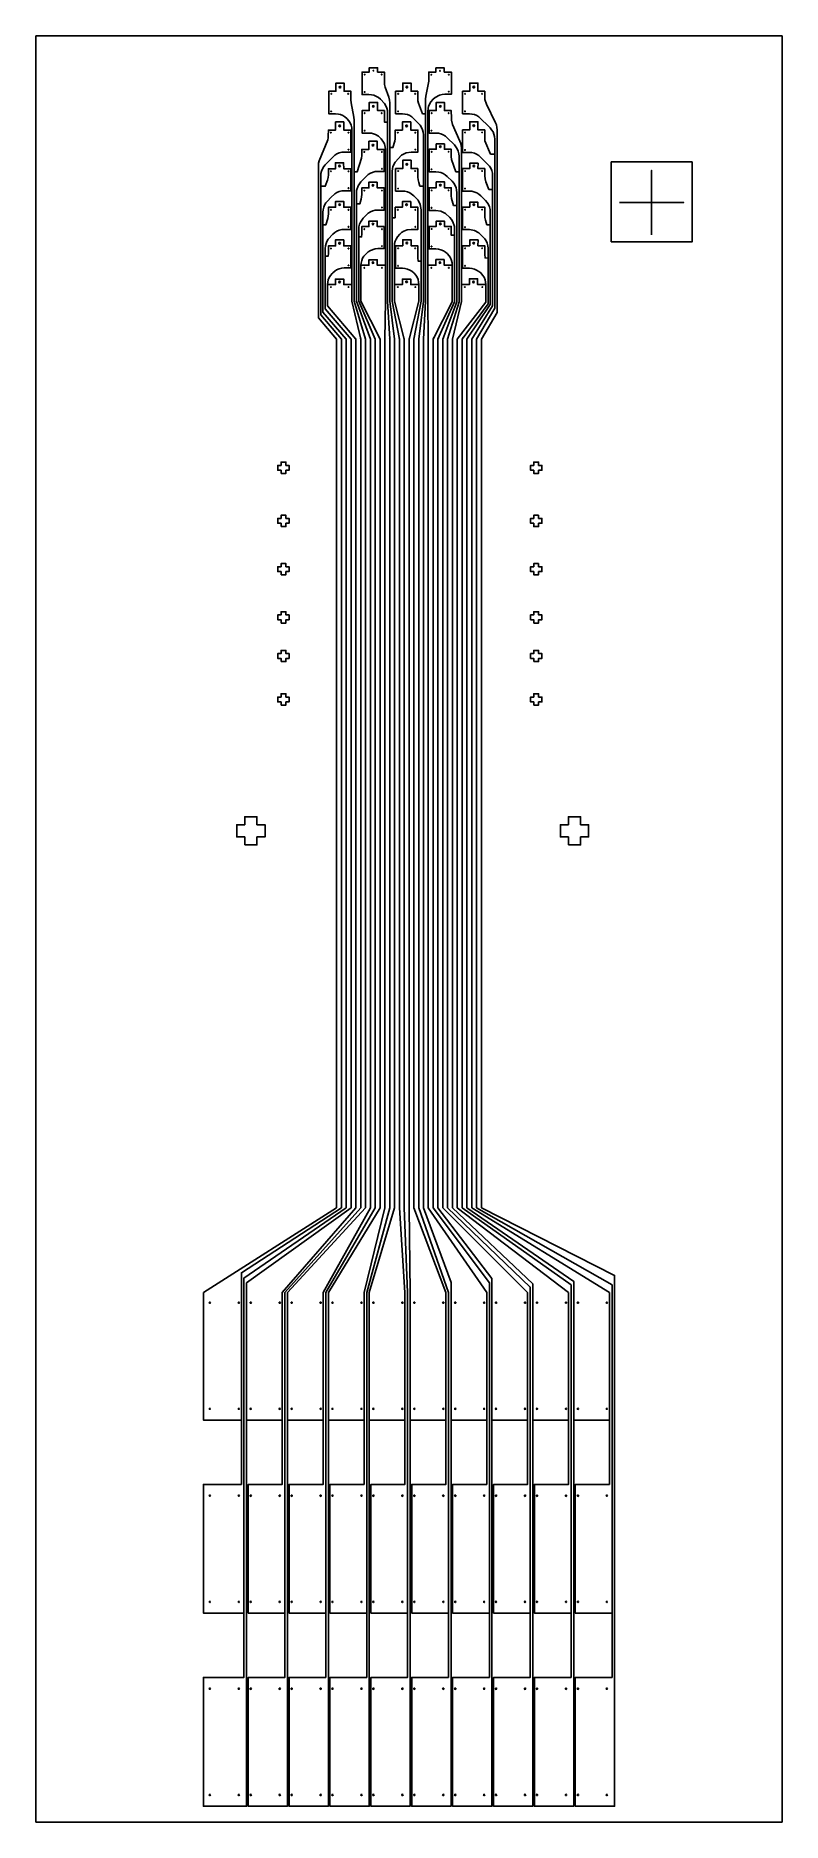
# Model space of a CAD drawing. Header units: inches. Extents: x 12.5 to 35.6, y 12.5 to 68.
import ezdxf

# ---------------------------------------------------------------- set-up
doc = ezdxf.new("R2010")
doc.units = ezdxf.units.IN
doc.header["$MEASUREMENT"] = 0
doc.layers.add('Foil', color=5, linetype='Continuous')

msp = doc.modelspace()

# ---------------------------------------------------------------- linework, layer by layer
at = {"layer": 'Foil'}
for p, q in [((12.466, 12.52), (12.466, 68.046)), ((35.649, 68.046), (12.466, 68.046)), ((35.649, 12.52), (35.649, 68.046)), ((12.466, 12.52), (24.058, 12.52)), ((24.058, 12.52), (35.649, 12.52))]:
    msp.add_line(p, q, dxfattribs=at)
for points in [[(23.394, 65.352), (23.394, 65.64), (23.388, 65.718), (23.37, 65.796), (23.34, 65.867), (23.298, 65.935), (23.169, 66.073), (23.11, 66.123), (22.97, 66.194), (22.893, 66.213), (22.815, 66.219), (22.602, 66.219), (22.602, 66.919), (22.825, 66.919), (22.825, 67.049), (23.082, 67.049), (23.082, 66.919), (23.292, 66.919), (23.299, 66.527), (23.322, 66.443), (23.435, 66.132), (23.457, 66.048), (23.464, 65.962), (23.464, 64.57), (23.464, 64.566)], [(24.573, 65.611), (24.573, 65.62), (24.573, 66.073), (24.581, 66.165), (24.67, 66.637), (24.67, 66.914), (24.893, 66.914), (24.893, 67.044), (25.15, 67.044), (25.15, 66.914), (25.375, 66.914), (25.375, 66.229), (25.167, 66.229), (25.088, 66.223), (25.009, 66.204), (24.867, 66.13), (24.808, 66.077), (24.736, 65.994), (24.667, 65.857), (24.644, 65.705), (24.644, 60.914), (24.644, 60.905)], [(22.285, 60.306), (22.285, 65.11), (22.279, 65.187), (22.261, 65.264), (22.23, 65.337), (22.193, 65.399), (22.129, 65.473), (22.069, 65.524), (22.002, 65.565), (21.929, 65.595), (21.864, 65.611), (21.775, 65.619), (21.563, 65.619), (21.563, 66.319), (21.786, 66.319), (21.786, 66.574), (22.043, 66.574), (22.043, 66.319), (22.253, 66.319), (22.253, 66.051), (22.262, 65.957), (22.346, 65.516), (22.355, 65.422), (22.355, 63.82), (22.355, 63.811)], [(24.508, 58.619), (24.574, 59.799), (24.573, 65.62), (24.482, 65.621), (24.349, 65.949), (24.335, 66.018), (24.331, 66.08), (24.331, 66.319), (24.121, 66.319), (24.121, 66.574), (23.864, 66.574), (23.864, 66.319), (23.641, 66.319), (23.641, 65.619), (23.854, 65.619), (23.932, 65.613), (24.009, 65.594), (24.085, 65.563), (24.148, 65.524), (24.397, 65.275), (24.408, 65.264), (24.448, 65.198), (24.479, 65.126), (24.497, 65.049), (24.504, 64.97), (24.504, 63.369), (24.504, 63.353)], [(26.722, 64.36), (26.722, 64.83), (26.715, 64.91), (26.697, 64.986), (26.667, 65.058), (26.625, 65.125), (26.579, 65.18), (26.227, 65.523), (26.161, 65.564), (26.088, 65.595), (26.011, 65.613), (25.932, 65.619), (25.72, 65.619), (25.72, 66.319), (25.943, 66.319), (25.943, 66.574), (26.2, 66.574), (26.2, 66.319), (26.41, 66.319), (26.415, 66.067), (26.46, 65.923), (26.742, 65.343), (26.77, 65.273), (26.787, 65.199), (26.793, 65.124), (26.793, 59.449), (26.308, 58.619)], [(23.458, 58.619), (23.394, 59.799), (23.394, 65.362), (23.292, 65.362), (23.292, 65.719), (23.082, 65.719), (23.082, 65.974), (22.825, 65.974), (22.825, 65.719), (22.602, 65.719), (22.602, 65.019), (22.815, 65.019), (22.893, 65.013), (23.014, 64.976), (23.11, 64.923), (23.198, 64.84), (23.27, 64.736), (23.292, 64.684), (23.318, 64.588), (23.324, 64.51), (23.324, 60.914), (23.324, 60.91)], [(25.613, 63.811), (25.613, 64.3), (25.607, 64.378), (25.588, 64.455), (25.558, 64.528), (25.517, 64.594), (25.466, 64.653), (25.247, 64.873), (25.188, 64.923), (25.121, 64.964), (25.048, 64.995), (24.972, 65.013), (24.893, 65.019), (24.68, 65.019), (24.68, 65.719), (24.903, 65.719), (24.903, 65.974), (25.16, 65.974), (25.16, 65.719), (25.37, 65.719), (25.375, 65.488), (25.375, 65.42), (25.412, 65.288), (25.641, 64.765), (25.664, 64.701), (25.679, 64.629), (25.683, 64.565), (25.683, 60.314), (25.683, 60.301)], [(21.808, 58.619), (21.246, 59.278), (21.246, 64.017), (21.246, 64.084), (21.265, 64.153), (21.535, 64.806), (21.548, 64.869), (21.548, 64.939), (21.553, 65.114), (21.776, 65.114), (21.776, 65.369), (22.033, 65.369), (22.033, 65.114), (22.249, 65.115), (22.249, 64.43), (22.049, 64.429), (21.97, 64.423), (21.892, 64.404), (21.818, 64.372), (21.751, 64.33), (21.69, 64.277), (21.457, 64.037), (21.408, 63.977), (21.369, 63.914), (21.339, 63.84), (21.322, 63.766), (21.316, 63.689), (21.316, 63.369), (21.316, 63.365)], [(23.608, 58.619), (23.464, 59.799), (23.464, 64.57), (23.559, 64.57), (23.614, 64.773), (23.627, 64.837), (23.631, 64.903), (23.631, 65.114), (23.854, 65.114), (23.854, 65.369), (24.111, 65.369), (24.111, 65.114), (24.336, 65.114), (24.336, 64.429), (24.128, 64.429), (23.97, 64.404), (23.828, 64.33), (23.626, 64.121), (23.558, 63.984), (23.534, 63.833), (23.534, 62.391), (23.534, 62.386)], [(26.158, 58.619), (26.722, 59.577), (26.722, 64.369), (26.59, 64.369), (26.41, 64.781), (26.41, 65.119), (26.2, 65.119), (26.2, 65.374), (25.943, 65.374), (25.943, 65.119), (25.72, 65.119), (25.72, 64.419), (25.932, 64.419), (26.012, 64.413), (26.088, 64.395), (26.158, 64.366), (26.225, 64.325), (26.556, 63.995), (26.597, 63.928), (26.627, 63.856), (26.646, 63.778), (26.652, 63.7), (26.652, 63.27), (26.652, 63.259)], [(22.708, 58.619), (22.355, 59.799), (22.355, 63.82), (22.448, 63.82), (22.584, 64.237), (22.592, 64.323), (22.592, 64.514), (22.815, 64.514), (22.815, 64.769), (23.072, 64.769), (23.072, 64.514), (23.288, 64.514), (23.288, 63.829), (23.089, 63.829), (23.008, 63.823), (22.857, 63.772), (22.79, 63.73), (22.566, 63.509), (22.478, 63.384), (22.431, 63.237), (22.425, 63.161), (22.425, 62.82), (22.425, 62.812)], [(25.258, 58.619), (25.613, 59.776), (25.613, 63.82), (25.516, 63.82), (25.379, 64.2), (25.37, 64.291), (25.37, 64.519), (25.16, 64.519), (25.16, 64.683), (24.903, 64.683), (24.903, 64.519), (24.68, 64.519), (24.68, 63.819), (24.893, 63.819), (24.982, 63.805), (25.048, 63.795), (25.123, 63.763), (25.184, 63.726), (25.247, 63.673), (25.396, 63.523), (25.446, 63.465), (25.518, 63.325), (25.536, 63.249), (25.543, 63.17), (25.543, 62.77), (25.543, 62.759)], [(21.958, 58.619), (21.316, 59.375), (21.316, 63.369), (21.458, 63.37), (21.524, 63.556), (21.545, 63.636), (21.553, 63.723), (21.553, 63.914), (21.776, 63.914), (21.771, 64.098), (22.028, 64.098), (22.033, 63.914), (22.248, 63.914), (22.248, 63.229), (22.049, 63.229), (21.97, 63.223), (21.892, 63.204), (21.818, 63.173), (21.751, 63.13), (21.634, 63.019), (21.527, 62.909), (21.479, 62.851), (21.438, 62.783), (21.411, 62.716), (21.392, 62.639), (21.386, 62.561), (21.386, 62.17), (21.386, 62.158)], [(24.358, 58.619), (24.504, 59.799), (24.504, 63.369), (24.399, 63.371), (24.359, 63.487), (24.338, 63.568), (24.331, 63.651), (24.331, 63.919), (24.121, 63.919), (24.121, 64.174), (23.864, 64.174), (23.864, 63.919), (23.641, 63.919), (23.641, 63.219), (23.854, 63.219), (23.933, 63.213), (24.009, 63.195), (24.082, 63.164), (24.208, 63.073), (24.338, 62.934), (24.409, 62.796), (24.434, 62.64), (24.434, 61.039), (24.434, 61.026)], [(26.008, 58.619), (26.652, 59.652), (26.652, 63.27), (26.54, 63.27), (26.445, 63.509), (26.418, 63.601), (26.41, 63.694), (26.41, 63.919), (26.2, 63.919), (26.201, 64.084), (25.944, 64.084), (25.943, 63.919), (25.72, 63.919), (25.72, 63.219), (25.932, 63.219), (26.01, 63.213), (26.161, 63.164), (26.226, 63.124), (26.286, 63.073), (26.436, 62.923), (26.485, 62.865), (26.527, 62.798), (26.557, 62.726), (26.576, 62.649), (26.582, 62.57), (26.582, 62.17), (26.582, 62.161)], [(30.338, 61.637), (30.338, 64.127), (32.851, 64.127), (32.851, 61.637), (30.338, 61.637)], [(31.592, 61.86), (31.592, 63.86), (31.592, 62.86), (32.592, 62.86), (30.592, 62.86)], [(22.858, 58.619), (22.425, 59.799), (22.425, 62.82), (22.528, 62.82), (22.571, 62.967), (22.587, 63.037), (22.592, 63.109), (22.592, 63.314), (22.815, 63.314), (22.81, 63.491), (23.067, 63.491), (23.072, 63.314), (23.288, 63.314), (23.288, 62.629), (23.089, 62.629), (23.009, 62.623), (22.931, 62.604), (22.858, 62.573), (22.791, 62.531), (22.636, 62.381), (22.547, 62.254), (22.52, 62.187), (22.501, 62.109), (22.495, 62.033), (22.495, 61.791), (22.495, 61.766)], [(25.108, 58.619), (25.543, 59.772), (25.543, 62.77), (25.443, 62.77), (25.396, 62.914), (25.377, 62.989), (25.37, 63.071), (25.37, 63.319), (25.16, 63.319), (25.162, 63.501), (24.905, 63.501), (24.903, 63.319), (24.68, 63.319), (24.68, 62.619), (24.894, 62.619), (25.048, 62.595), (25.187, 62.524), (25.326, 62.393), (25.377, 62.334), (25.418, 62.267), (25.467, 62.118), (25.473, 62.04), (25.473, 61.846), (25.473, 61.834)], [(22.108, 58.619), (21.386, 59.458), (21.386, 62.17), (21.478, 62.17), (21.534, 62.37), (21.548, 62.438), (21.553, 62.506), (21.553, 62.714), (21.776, 62.714), (21.776, 62.896), (22.032, 62.896), (22.033, 62.714), (22.249, 62.714), (22.249, 62.029), (22.049, 62.029), (21.969, 62.023), (21.892, 62.004), (21.817, 61.972), (21.751, 61.93), (21.69, 61.877), (21.548, 61.723), (21.509, 61.656), (21.48, 61.585), (21.465, 61.521), (21.456, 61.433), (21.456, 61.191), (21.456, 61.186)], [(23.758, 58.619), (23.534, 59.799), (23.534, 62.391), (23.623, 62.391), (23.631, 62.483), (23.631, 62.714), (23.854, 62.714), (23.853, 62.893), (24.11, 62.893), (24.111, 62.714), (24.336, 62.714), (24.336, 62.029), (24.128, 62.029), (24.005, 62.012), (23.898, 61.973), (23.826, 61.928), (23.769, 61.877), (23.7, 61.8), (23.657, 61.728), (23.63, 61.664), (23.611, 61.584), (23.604, 61.505), (23.604, 60.314), (23.604, 60.299)], [(25.858, 58.619), (26.582, 59.692), (26.582, 62.17), (26.479, 62.171), (26.433, 62.318), (26.415, 62.392), (26.41, 62.468), (26.41, 62.719), (26.2, 62.719), (26.199, 62.873), (25.942, 62.873), (25.943, 62.719), (25.72, 62.719), (25.72, 62.019), (25.932, 62.019), (26.088, 61.995), (26.227, 61.923), (26.415, 61.735), (26.457, 61.667), (26.487, 61.596), (26.506, 61.518), (26.512, 61.44), (26.512, 61.138), (26.512, 61.132)], [(23.008, 58.619), (22.495, 59.799), (22.495, 61.791), (22.583, 61.791), (22.592, 61.883), (22.592, 62.114), (22.815, 62.114), (22.815, 62.286), (23.072, 62.286), (23.072, 62.114), (23.285, 62.115), (23.285, 61.43), (23.089, 61.429), (23.009, 61.423), (22.857, 61.372), (22.791, 61.331), (22.703, 61.25), (22.657, 61.193), (22.617, 61.128), (22.589, 61.057), (22.571, 60.98), (22.566, 60.914), (22.566, 60.908)], [(24.958, 58.619), (25.473, 59.776), (25.473, 61.846), (25.37, 61.846), (25.37, 62.119), (25.16, 62.119), (25.159, 62.287), (24.902, 62.287), (24.903, 62.119), (24.68, 62.119), (24.68, 61.419), (24.893, 61.419), (24.972, 61.413), (25.047, 61.395), (25.125, 61.362), (25.187, 61.324), (25.247, 61.273), (25.306, 61.205), (25.347, 61.139), (25.378, 61.065), (25.396, 60.989), (25.402, 60.914), (25.403, 60.904)], [(22.258, 58.619), (21.456, 59.555), (21.456, 61.191), (21.544, 61.192), (21.553, 61.283), (21.553, 61.514), (21.776, 61.514), (21.774, 61.698), (22.031, 61.698), (22.033, 61.514), (22.249, 61.514), (22.249, 60.829), (22.049, 60.829), (21.97, 60.823), (21.893, 60.804), (21.811, 60.768), (21.75, 60.73), (21.69, 60.677), (21.667, 60.653), (21.618, 60.594), (21.579, 60.529), (21.55, 60.457), (21.532, 60.384), (21.527, 60.314), (21.527, 60.31)], [(24.208, 58.619), (24.434, 59.799), (24.434, 61.039), (24.342, 61.041), (24.331, 61.144), (24.331, 61.519), (24.121, 61.519), (24.12, 61.705), (23.863, 61.705), (23.864, 61.519), (23.641, 61.519), (23.641, 60.819), (23.854, 60.819), (23.932, 60.813), (24.009, 60.795), (24.082, 60.764), (24.148, 60.724), (24.217, 60.663), (24.267, 60.605), (24.308, 60.538), (24.339, 60.465), (24.357, 60.388), (24.363, 60.315), (24.363, 60.313)], [(25.708, 58.619), (26.512, 59.717), (26.512, 61.138), (26.421, 61.14), (26.41, 61.246), (26.41, 61.519), (26.2, 61.519), (26.201, 61.701), (25.944, 61.701), (25.943, 61.519), (25.72, 61.519), (25.72, 60.819), (25.932, 60.819), (26.011, 60.813), (26.087, 60.795), (26.159, 60.765), (26.227, 60.723), (26.286, 60.673), (26.345, 60.605), (26.387, 60.538), (26.418, 60.464), (26.436, 60.389), (26.442, 60.314), (26.442, 60.311)], [(23.158, 58.619), (22.565, 59.799), (22.566, 60.914), (22.815, 60.914), (22.813, 61.083), (23.07, 61.083), (23.072, 60.914), (23.324, 60.914), (23.324, 59.799), (23.308, 58.619)], [(24.658, 58.619), (24.644, 59.799), (24.644, 60.914), (24.893, 60.914), (24.892, 61.091), (25.149, 61.091), (25.15, 60.914), (25.402, 60.914), (25.403, 59.776), (24.808, 58.619)], [(22.408, 58.619), (21.526, 59.652), (21.527, 60.314), (21.776, 60.314), (21.775, 60.485), (22.032, 60.485), (22.033, 60.314), (22.285, 60.314), (22.285, 59.799), (22.558, 58.619)], [(23.908, 58.619), (23.604, 59.799), (23.604, 60.314), (23.854, 60.314), (23.855, 60.482), (24.112, 60.482), (24.111, 60.314), (24.363, 60.315), (24.364, 59.799), (24.058, 58.619)], [(25.408, 58.619), (25.683, 59.788), (25.683, 60.314), (25.933, 60.314), (25.933, 60.492), (26.19, 60.492), (26.19, 60.314), (26.442, 60.314), (26.442, 59.765), (25.558, 58.619)], [(21.772, 58.661), (21.808, 58.619), (21.808, 31.619), (17.673, 28.982), (17.673, 25.02), (18.853, 25.02), (18.853, 29.598), (21.958, 31.619), (21.958, 58.619), (21.942, 58.638)], [(22.243, 58.636), (22.258, 58.619), (22.258, 31.619), (19.013, 29.281), (19.013, 25.02), (19.013, 13.02), (17.673, 13.02), (17.673, 17.02), (18.933, 17.02), (18.933, 19.02), (18.933, 29.432), (22.108, 31.619), (22.108, 58.619), (22.093, 58.637)], [(22.397, 58.632), (22.408, 58.619), (22.408, 31.619), (20.123, 28.982), (20.123, 25.02), (20.123, 23.02), (19.063, 23.02), (19.063, 19.02), (20.203, 19.02), (20.203, 28.982), (22.558, 31.619), (22.558, 58.619), (22.551, 58.648)], [(22.849, 58.643), (22.858, 58.619), (22.858, 31.619), (21.393, 28.982), (21.393, 25.02), (20.283, 25.02), (20.283, 28.982), (22.708, 31.619), (22.708, 58.619), (22.7, 58.644)], [(23.15, 58.635), (23.158, 58.619), (23.158, 31.619), (21.553, 28.982), (21.553, 25.02), (21.553, 13.02), (20.333, 13.02), (20.333, 17.02), (21.473, 17.02), (21.473, 19.02), (21.473, 28.982), (23.008, 31.619), (23.008, 58.619), (22.999, 58.64)], [(23.308, 58.629), (23.308, 58.619), (23.308, 31.619), (22.663, 28.982), (22.663, 25.02), (22.663, 23.02), (21.603, 23.02), (21.603, 19.02), (22.743, 19.02), (22.743, 28.982), (23.458, 31.619), (23.458, 58.619), (23.457, 58.635)], [(23.754, 58.638), (23.758, 58.619), (23.758, 31.619), (23.933, 28.982), (23.933, 25.02), (22.823, 25.02), (22.823, 28.982), (23.608, 31.619), (23.608, 58.619), (23.605, 58.64)], [(23.903, 58.638), (23.908, 58.619), (23.908, 31.619), (24.013, 28.982), (24.013, 19.02), (24.013, 17.02), (22.873, 17.02), (22.873, 13.02), (24.093, 13.02), (24.093, 25.02), (24.093, 28.982), (24.058, 31.619), (24.058, 58.619), (24.063, 58.64)], [(24.214, 58.652), (24.208, 58.619), (24.208, 31.619), (25.203, 28.982), (25.203, 25.02), (25.203, 23.02), (24.143, 23.02), (24.143, 19.02), (25.283, 19.02), (25.283, 28.982), (24.358, 31.619), (24.358, 58.619), (24.362, 58.651)], [(24.657, 58.664), (24.658, 58.619), (24.658, 31.619), (26.473, 28.982), (26.473, 25.02), (25.363, 25.02), (25.363, 29.3), (24.508, 31.619), (24.508, 58.619), (24.51, 58.657)], [(24.832, 58.667), (24.808, 58.619), (24.808, 31.619), (26.553, 29.281), (26.553, 19.02), (26.553, 17.02), (25.413, 17.02), (25.413, 13.02), (26.633, 13.02), (26.633, 25.02), (26.633, 29.421), (24.958, 31.619), (24.958, 58.619), (24.972, 58.651)], [(25.124, 58.661), (25.108, 58.619), (25.108, 31.619), (27.743, 28.982), (27.743, 25.02), (27.743, 23.02), (26.683, 23.02), (26.683, 19.02), (27.823, 19.02), (27.823, 29.152), (25.258, 31.619), (25.258, 58.619), (25.268, 58.653)], [(25.58, 58.648), (25.558, 58.619), (25.558, 31.619), (29.013, 28.982), (29.013, 25.02), (27.903, 25.02), (27.903, 29.252), (25.408, 31.619), (25.408, 58.619), (25.417, 58.659)], [(25.883, 58.657), (25.858, 58.619), (25.858, 31.619), (29.173, 29.328), (29.173, 25.02), (29.173, 13.02), (27.953, 13.02), (27.953, 17.02), (29.093, 17.02), (29.093, 19.02), (29.093, 29.221), (25.708, 31.619), (25.708, 58.619), (25.743, 58.667)], [(26.039, 58.67), (26.008, 58.619), (26.008, 31.619), (30.283, 28.982), (30.283, 25.02), (30.283, 23.02), (29.223, 23.02), (29.223, 19.02), (30.363, 19.02), (30.363, 29.219), (26.158, 31.619), (26.158, 58.619), (26.186, 58.667)], [(30.363, 19.02), (30.363, 19.32), (30.363, 19.02), (30.363, 17.02), (29.223, 17.02), (29.223, 13.02), (30.443, 13.02), (30.443, 29.515), (26.308, 31.619), (26.308, 58.619), (26.333, 58.662)], [(18.933, 19.32), (18.933, 19.02), (17.673, 19.02), (17.673, 23.02), (18.853, 23.02), (18.853, 25.02), (18.853, 25.32)], [(19.013, 25.32), (19.013, 25.02), (20.123, 25.02), (20.123, 25.32)], [(20.283, 25.32), (20.283, 25.02), (20.283, 13.02), (19.063, 13.02), (19.063, 17.02), (20.203, 17.02), (20.203, 19.02), (20.203, 19.32)], [(21.473, 19.32), (21.473, 19.02), (20.333, 19.02), (20.333, 23.02), (21.393, 23.02), (21.393, 25.02), (21.393, 25.32)], [(21.553, 25.32), (21.553, 25.02), (22.663, 25.02), (22.663, 25.32)], [(22.823, 25.32), (22.823, 25.02), (22.823, 13.02), (21.603, 13.02), (21.603, 17.02), (22.743, 17.02), (22.743, 19.02), (22.743, 19.32)], [(23.933, 25.32), (23.933, 25.02), (23.933, 23.02), (22.873, 23.02), (22.873, 19.02), (24.013, 19.02), (24.013, 19.32)], [(24.093, 25.32), (24.093, 25.02), (25.203, 25.02), (25.203, 25.32)], [(25.363, 25.32), (25.363, 25.02), (25.363, 13.02), (24.143, 13.02), (24.143, 17.02), (25.283, 17.02), (25.283, 19.02), (25.283, 19.32)], [(26.553, 19.32), (26.553, 19.02), (25.413, 19.02), (25.413, 23.02), (26.473, 23.02), (26.473, 25.02), (26.473, 25.32)], [(26.633, 25.32), (26.633, 25.02), (27.743, 25.02), (27.743, 25.32)], [(27.903, 25.32), (27.903, 25.02), (27.903, 13.02), (26.683, 13.02), (26.683, 17.02), (27.823, 17.02), (27.823, 19.02), (27.823, 19.32)], [(29.013, 25.32), (29.013, 25.02), (29.013, 23.02), (27.953, 23.02), (27.953, 19.02), (29.093, 19.02), (29.093, 19.32)], [(29.173, 25.32), (29.173, 25.02), (30.283, 25.02), (30.283, 25.32)]]:
    msp.add_lwpolyline(points, dxfattribs=at)
for points in [[(20.084, 54.443), (20.084, 54.543), (19.984, 54.543), (19.984, 54.693), (20.084, 54.693), (20.084, 54.793), (20.234, 54.793), (20.234, 54.693), (20.334, 54.693), (20.334, 54.543), (20.234, 54.543), (20.234, 54.443)], [(27.934, 54.693), (27.934, 54.793), (28.084, 54.793), (28.084, 54.693), (28.184, 54.693), (28.184, 54.543), (28.084, 54.543), (28.084, 54.443), (27.934, 54.443), (27.934, 54.543), (27.834, 54.543), (27.834, 54.693)], [(20.084, 52.793), (20.084, 52.893), (19.984, 52.893), (19.984, 53.043), (20.084, 53.043), (20.084, 53.143), (20.234, 53.143), (20.234, 53.043), (20.334, 53.043), (20.334, 52.893), (20.234, 52.893), (20.234, 52.793)], [(28.084, 53.143), (28.084, 53.043), (28.184, 53.043), (28.184, 52.893), (28.084, 52.893), (28.084, 52.793), (27.934, 52.793), (27.934, 52.893), (27.834, 52.893), (27.834, 53.043), (27.934, 53.043), (27.934, 53.143)], [(20.084, 51.293), (20.084, 51.393), (19.984, 51.393), (19.984, 51.543), (20.084, 51.543), (20.084, 51.643), (20.234, 51.643), (20.234, 51.543), (20.334, 51.543), (20.334, 51.393), (20.234, 51.393), (20.234, 51.293)], [(28.084, 51.643), (28.084, 51.543), (28.184, 51.543), (28.184, 51.393), (28.084, 51.393), (28.084, 51.293), (27.934, 51.293), (27.934, 51.393), (27.834, 51.393), (27.834, 51.543), (27.934, 51.543), (27.934, 51.643)], [(20.084, 49.793), (20.084, 49.893), (19.984, 49.893), (19.984, 50.043), (20.084, 50.043), (20.084, 50.143), (20.234, 50.143), (20.234, 50.043), (20.334, 50.043), (20.334, 49.893), (20.234, 49.893), (20.234, 49.793)], [(27.934, 49.793), (27.934, 49.893), (27.834, 49.893), (27.834, 50.043), (27.934, 50.043), (27.934, 50.143), (28.084, 50.143), (28.084, 50.043), (28.184, 50.043), (28.184, 49.893), (28.084, 49.893), (28.084, 49.793)], [(20.084, 48.593), (20.084, 48.693), (19.984, 48.693), (19.984, 48.843), (20.084, 48.843), (20.084, 48.943), (20.234, 48.943), (20.234, 48.843), (20.334, 48.843), (20.334, 48.693), (20.234, 48.693), (20.234, 48.593)], [(27.934, 48.593), (27.934, 48.693), (27.834, 48.693), (27.834, 48.843), (27.934, 48.843), (27.934, 48.943), (28.084, 48.943), (28.084, 48.843), (28.184, 48.843), (28.184, 48.693), (28.084, 48.693), (28.084, 48.593)], [(20.084, 47.243), (20.084, 47.343), (19.984, 47.343), (19.984, 47.493), (20.084, 47.493), (20.084, 47.593), (20.234, 47.593), (20.234, 47.493), (20.334, 47.493), (20.334, 47.343), (20.234, 47.343), (20.234, 47.243)], [(27.934, 47.243), (27.934, 47.343), (27.834, 47.343), (27.834, 47.493), (27.934, 47.493), (27.934, 47.593), (28.084, 47.593), (28.084, 47.493), (28.184, 47.493), (28.184, 47.343), (28.084, 47.343), (28.084, 47.243)], [(18.959, 42.895), (18.959, 43.146), (18.708, 43.146), (18.708, 43.523), (18.959, 43.523), (18.959, 43.774), (19.336, 43.774), (19.336, 43.523), (19.587, 43.523), (19.587, 43.146), (19.336, 43.146), (19.336, 42.895)], [(29.009, 42.895), (29.009, 43.146), (28.758, 43.146), (28.758, 43.523), (29.009, 43.523), (29.009, 43.774), (29.386, 43.774), (29.386, 43.523), (29.637, 43.523), (29.637, 43.146), (29.386, 43.146), (29.386, 42.895)]]:
    msp.add_lwpolyline(points, close=True, dxfattribs=at)
for centre, radius in [((22.682, 66.839), 0.00995), ((22.953, 66.959), 0.00995), ((23.209, 66.841), 0.00995), ((24.75, 66.834), 0.00995), ((25.021, 66.954), 0.00995), ((25.295, 66.834), 0.00995), ((21.643, 66.239), 0.00995), ((21.913, 66.449), 0.025), ((22.17, 66.241), 0.00995), ((22.679, 66.296), 0.00995), ((23.721, 66.239), 0.00995), ((23.991, 66.449), 0.025), ((24.248, 66.241), 0.00995), ((25.295, 66.308), 0.00995), ((25.8, 66.239), 0.00995), ((26.07, 66.449), 0.025), ((26.327, 66.241), 0.00995), ((21.64, 65.696), 0.00995), ((22.682, 65.639), 0.00995), ((22.952, 65.849), 0.025), ((23.209, 65.641), 0.00995), ((23.718, 65.696), 0.00995), ((24.76, 65.639), 0.00995), ((25.03, 65.849), 0.025), ((25.287, 65.641), 0.00995), ((25.797, 65.696), 0.00995), ((21.633, 65.034), 0.00995), ((21.903, 65.244), 0.025), ((22.178, 65.034), 0.00995), ((22.679, 65.096), 0.00995), ((23.711, 65.034), 0.00995), ((23.981, 65.244), 0.025), ((24.256, 65.034), 0.00995), ((24.757, 65.096), 0.00995), ((25.8, 65.039), 0.00995), ((26.07, 65.249), 0.025), ((26.327, 65.041), 0.00995), ((22.178, 64.508), 0.00995), ((22.672, 64.434), 0.00995), ((22.942, 64.644), 0.025), ((23.217, 64.434), 0.00995), ((24.256, 64.508), 0.00995), ((24.76, 64.439), 0.00995), ((25.031, 64.597), 0.025), ((25.287, 64.441), 0.00995), ((25.797, 64.496), 0.00995), ((21.901, 63.998), 0.025), ((23.217, 63.908), 0.00995), ((23.991, 64.049), 0.025), ((24.757, 63.896), 0.00995), ((26.071, 63.999), 0.025), ((21.633, 63.834), 0.00995), ((22.178, 63.834), 0.00995), ((22.178, 63.308), 0.00995), ((22.94, 63.394), 0.025), ((23.718, 63.296), 0.00995), ((23.721, 63.839), 0.00995), ((24.248, 63.841), 0.00995), ((25.03, 63.401), 0.025), ((25.797, 63.296), 0.00995), ((25.8, 63.839), 0.00995), ((26.327, 63.841), 0.00995), ((21.902, 62.796), 0.025), ((22.672, 63.234), 0.00995), ((23.217, 63.234), 0.00995), ((23.982, 62.793), 0.025), ((24.76, 63.239), 0.00995), ((25.287, 63.241), 0.00995), ((26.071, 62.798), 0.025), ((21.633, 62.634), 0.00995), ((22.178, 62.634), 0.00995), ((22.942, 62.192), 0.025), ((23.217, 62.708), 0.00995), ((23.711, 62.634), 0.00995), ((24.256, 62.634), 0.00995), ((24.757, 62.696), 0.00995), ((25.031, 62.199), 0.025), ((25.8, 62.639), 0.00995), ((26.327, 62.641), 0.00995), ((22.178, 62.108), 0.00995), ((22.672, 62.034), 0.00995), ((23.217, 62.034), 0.00995), ((24.256, 62.108), 0.00995), ((24.76, 62.039), 0.00995), ((25.287, 62.041), 0.00995), ((25.797, 62.096), 0.00995), ((21.633, 61.434), 0.00995), ((21.901, 61.598), 0.025), ((22.178, 61.434), 0.00995), ((23.217, 61.508), 0.00995), ((23.721, 61.439), 0.00995), ((23.991, 61.605), 0.025), ((24.248, 61.441), 0.00995), ((24.757, 61.496), 0.00995), ((25.8, 61.439), 0.00995), ((26.069, 61.6), 0.025), ((26.327, 61.441), 0.00995), ((22.178, 60.908), 0.00995), ((22.672, 60.834), 0.00995), ((22.94, 60.994), 0.025), ((23.217, 60.834), 0.00995), ((23.718, 60.896), 0.00995), ((24.75, 60.834), 0.00995), ((25.021, 60.996), 0.025), ((25.295, 60.834), 0.00995), ((25.797, 60.896), 0.00995), ((21.633, 60.234), 0.00995), ((21.901, 60.39), 0.025), ((22.178, 60.234), 0.00995), ((23.711, 60.234), 0.00995), ((23.982, 60.397), 0.025), ((24.256, 60.234), 0.00995), ((25.79, 60.234), 0.00995), ((26.06, 60.391), 0.025), ((26.335, 60.234), 0.00995), ((17.873, 28.67), 0.02), ((18.773, 28.67), 0.02), ((19.143, 28.67), 0.02), ((20.043, 28.67), 0.02), ((20.413, 28.67), 0.02), ((21.313, 28.67), 0.02), ((21.683, 28.67), 0.02), ((22.583, 28.67), 0.02), ((22.953, 28.67), 0.02), ((23.853, 28.67), 0.02), ((24.223, 28.67), 0.02), ((25.123, 28.67), 0.02), ((25.493, 28.67), 0.02), ((26.393, 28.67), 0.02), ((26.763, 28.67), 0.02), ((27.663, 28.67), 0.02), ((28.033, 28.67), 0.02), ((28.933, 28.67), 0.02), ((29.303, 28.67), 0.02), ((30.203, 28.67), 0.02), ((17.873, 25.37), 0.02), ((18.773, 25.37), 0.02), ((19.143, 25.37), 0.02), ((20.043, 25.37), 0.02), ((20.413, 25.37), 0.02), ((21.313, 25.37), 0.02), ((21.683, 25.37), 0.02), ((22.583, 25.37), 0.02), ((22.953, 25.37), 0.02), ((23.853, 25.37), 0.02), ((24.223, 25.37), 0.02), ((25.123, 25.37), 0.02), ((25.493, 25.37), 0.02), ((26.393, 25.37), 0.02), ((26.763, 25.37), 0.02), ((27.663, 25.37), 0.02), ((28.033, 25.37), 0.02), ((28.933, 25.37), 0.02), ((29.303, 25.37), 0.02), ((30.203, 25.37), 0.02), ((17.873, 22.67), 0.02), ((18.773, 22.67), 0.02), ((19.143, 22.67), 0.02), ((20.043, 22.67), 0.02), ((20.413, 22.67), 0.02), ((21.313, 22.67), 0.02), ((21.683, 22.67), 0.02), ((22.583, 22.67), 0.02), ((22.953, 22.67), 0.02), ((23.853, 22.67), 0.02), ((24.223, 22.67), 0.02), ((25.123, 22.67), 0.02), ((25.493, 22.67), 0.02), ((26.393, 22.67), 0.02), ((26.763, 22.67), 0.02), ((27.663, 22.67), 0.02), ((28.033, 22.67), 0.02), ((28.933, 22.67), 0.02), ((29.303, 22.67), 0.02), ((30.203, 22.67), 0.02), ((17.873, 19.37), 0.02), ((18.773, 19.37), 0.02), ((19.143, 19.37), 0.02), ((20.043, 19.37), 0.02), ((20.413, 19.37), 0.02), ((21.313, 19.37), 0.02), ((21.683, 19.37), 0.02), ((22.583, 19.37), 0.02), ((22.953, 19.37), 0.02), ((23.853, 19.37), 0.02), ((24.223, 19.37), 0.02), ((25.123, 19.37), 0.02), ((25.493, 19.37), 0.02), ((26.393, 19.37), 0.02), ((26.763, 19.37), 0.02), ((27.663, 19.37), 0.02), ((28.033, 19.37), 0.02), ((28.933, 19.37), 0.02), ((29.303, 19.37), 0.02), ((30.203, 19.37), 0.02), ((17.873, 16.67), 0.02), ((18.773, 16.67), 0.02), ((19.143, 16.67), 0.02), ((20.043, 16.67), 0.02), ((20.413, 16.67), 0.02), ((21.313, 16.67), 0.02), ((21.683, 16.67), 0.02), ((22.583, 16.67), 0.02), ((22.953, 16.67), 0.02), ((23.853, 16.67), 0.02), ((24.223, 16.67), 0.02), ((25.123, 16.67), 0.02), ((25.493, 16.67), 0.02), ((26.393, 16.67), 0.02), ((26.763, 16.67), 0.02), ((27.663, 16.67), 0.02), ((28.033, 16.67), 0.02), ((28.933, 16.67), 0.02), ((29.303, 16.67), 0.02), ((30.203, 16.67), 0.02), ((17.873, 13.37), 0.02), ((18.773, 13.37), 0.02), ((19.143, 13.37), 0.02), ((20.043, 13.37), 0.02), ((20.413, 13.37), 0.02), ((21.313, 13.37), 0.02), ((21.683, 13.37), 0.02), ((22.583, 13.37), 0.02), ((22.953, 13.37), 0.02), ((23.853, 13.37), 0.02), ((24.223, 13.37), 0.02), ((25.123, 13.37), 0.02), ((25.493, 13.37), 0.02), ((26.393, 13.37), 0.02), ((26.763, 13.37), 0.02), ((27.663, 13.37), 0.02), ((28.033, 13.37), 0.02), ((28.933, 13.37), 0.02), ((29.303, 13.37), 0.02), ((30.203, 13.37), 0.02)]:
    msp.add_circle(centre, radius, dxfattribs=at)

doc.saveas('drawing.dxf')
